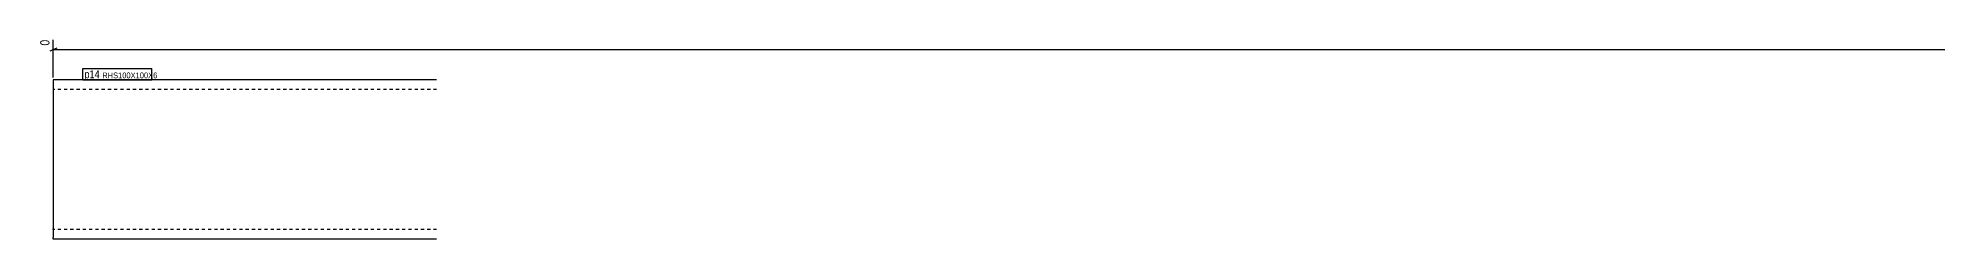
# Model space of a CAD drawing. Header units: millimetres. Extents: x 5 to 10292, y 4 to 152.
# Drawn here: x 7914 to 9103, y 14 to 141 of the extents above; entities that cross this region are included whole.
import ezdxf

# ---------------------------------------------------------------- set-up
doc = ezdxf.new("R2010")
doc.units = ezdxf.units.MM
doc.linetypes.add('DXK_LINE_DOT2', pattern=[3.9198, 1.9599, -1.9599])
for name, color, linetype in [('MÅLSÆTNING', 7, 'Continuous'), ('STÅL', 7, 'Continuous'), ('TEKST', 7, 'Continuous')]:
    doc.layers.add(name, color=color, linetype=linetype)
doc.styles.add('Arial Narrow', font='ARIALN.TTF', dxfattribs={"height": 0.2})

msp = doc.modelspace()

# ---------------------------------------------------------------- linework, layer by layer
at = {"layer": 'MÅLSÆTNING', "color": 7, "linetype": 'Continuous'}
for p, q in [((7925.6, 134.2), (7921.1, 132.4)), ((7923.3, 115.8), (7923.3, 139.5)), ((7923.3, 133.3), (10225.8, 133.3))]:
    msp.add_line(p, q, dxfattribs=at)
at = {"layer": 'STÅL', "color": 2, "linetype": 'Continuous'}
for p, q in [((8163.3, 114.3), (7923.3, 114.3)), ((7923.3, 114.3), (7923.3, 15.2)), ((7923.3, 14.3), (7923.3, 15.2)), ((8163.3, 14.3), (7923.3, 14.3))]:
    msp.add_line(p, q, dxfattribs=at)
at = {"layer": 'STÅL', "color": 7, "linetype": 'DXK_LINE_DOT2'}
for p, q in [((8163.3, 108.3), (7923.3, 108.3)), ((7923.3, 20.3), (7923.3, 20.7)), ((8163.3, 20.3), (7923.3, 20.3))]:
    msp.add_line(p, q, dxfattribs=at)

# ---------------------------------------------------------------- next in the draw order: wipeouts: each hides what was drawn before it
at = {"color": 0, "linetype": 'Continuous'}
msp.add_wipeout([(7922.1, 140.7), (7913.7, 140.7), (7913.7, 134.6), (7922.1, 134.6)], dxfattribs=at).dxf.layer = 'MÅLSÆTNING'
at = {"color": 0}
msp.add_wipeout([(7952.4, 115.3), (7952.4, 120.6), (7942.8, 120.6), (7942.8, 115.3)], dxfattribs=at).dxf.layer = 'TEKST'

# ---------------------------------------------------------------- next in the draw order: texts
at = {"layer": 'MÅLSÆTNING', "color": 3, "linetype": 'Continuous', "style": 'Arial Narrow'}
msp.add_text('0', height=5.73, rotation=90.0002, dxfattribs=at).set_placement((7920.9, 135.8))

# ---------------------------------------------------------------- next in the draw order: wipeouts: each hides what was drawn before it
at = {"color": 0}
msp.add_wipeout([(7952.4, 115.3), (7952.4, 120.6), (7942.8, 120.6), (7942.8, 115.3)], dxfattribs=at).dxf.layer = 'TEKST'

# ---------------------------------------------------------------- next in the draw order: linework, layer by layer
at = {"layer": 'TEKST', "color": 7, "linetype": 'Continuous'}
msp.add_line((7941.9, 114.4), (7941.9, 121.5), dxfattribs=at)

# ---------------------------------------------------------------- next in the draw order: wipeouts: each hides what was drawn before it
at = {"color": 0}
msp.add_wipeout([(7984.2, 115.3), (7984.2, 119.1), (7954, 119.1), (7954, 115.3)], dxfattribs=at).dxf.layer = 'TEKST'

# ---------------------------------------------------------------- next in the draw order: wipeouts: each hides what was drawn before it
msp.add_wipeout([(7984.2, 115.3), (7984.2, 119.1), (7954, 119.1), (7954, 115.3)], dxfattribs=at).dxf.layer = 'TEKST'

# ---------------------------------------------------------------- next in the draw order: linework, layer by layer
at = {"layer": 'TEKST', "color": 7, "linetype": 'Continuous'}
for p, q in [((7941.9, 121.5), (7985.1, 121.5)), ((7985.1, 114.4), (7985.1, 121.5)), ((7941.9, 114.4), (7985.1, 114.4))]:
    msp.add_line(p, q, dxfattribs=at)

# ---------------------------------------------------------------- next in the draw order: texts
at = {"layer": 'TEKST', "color": 3, "style": 'Arial Narrow'}
for s, height, p in [('p14', 5.01, (7942.8, 115.3)), ('RHS100X100X6', 3.579, (7954, 115.3))]:
    msp.add_text(s, height=height, dxfattribs=at).set_placement(p)

doc.saveas('drawing.dxf')
